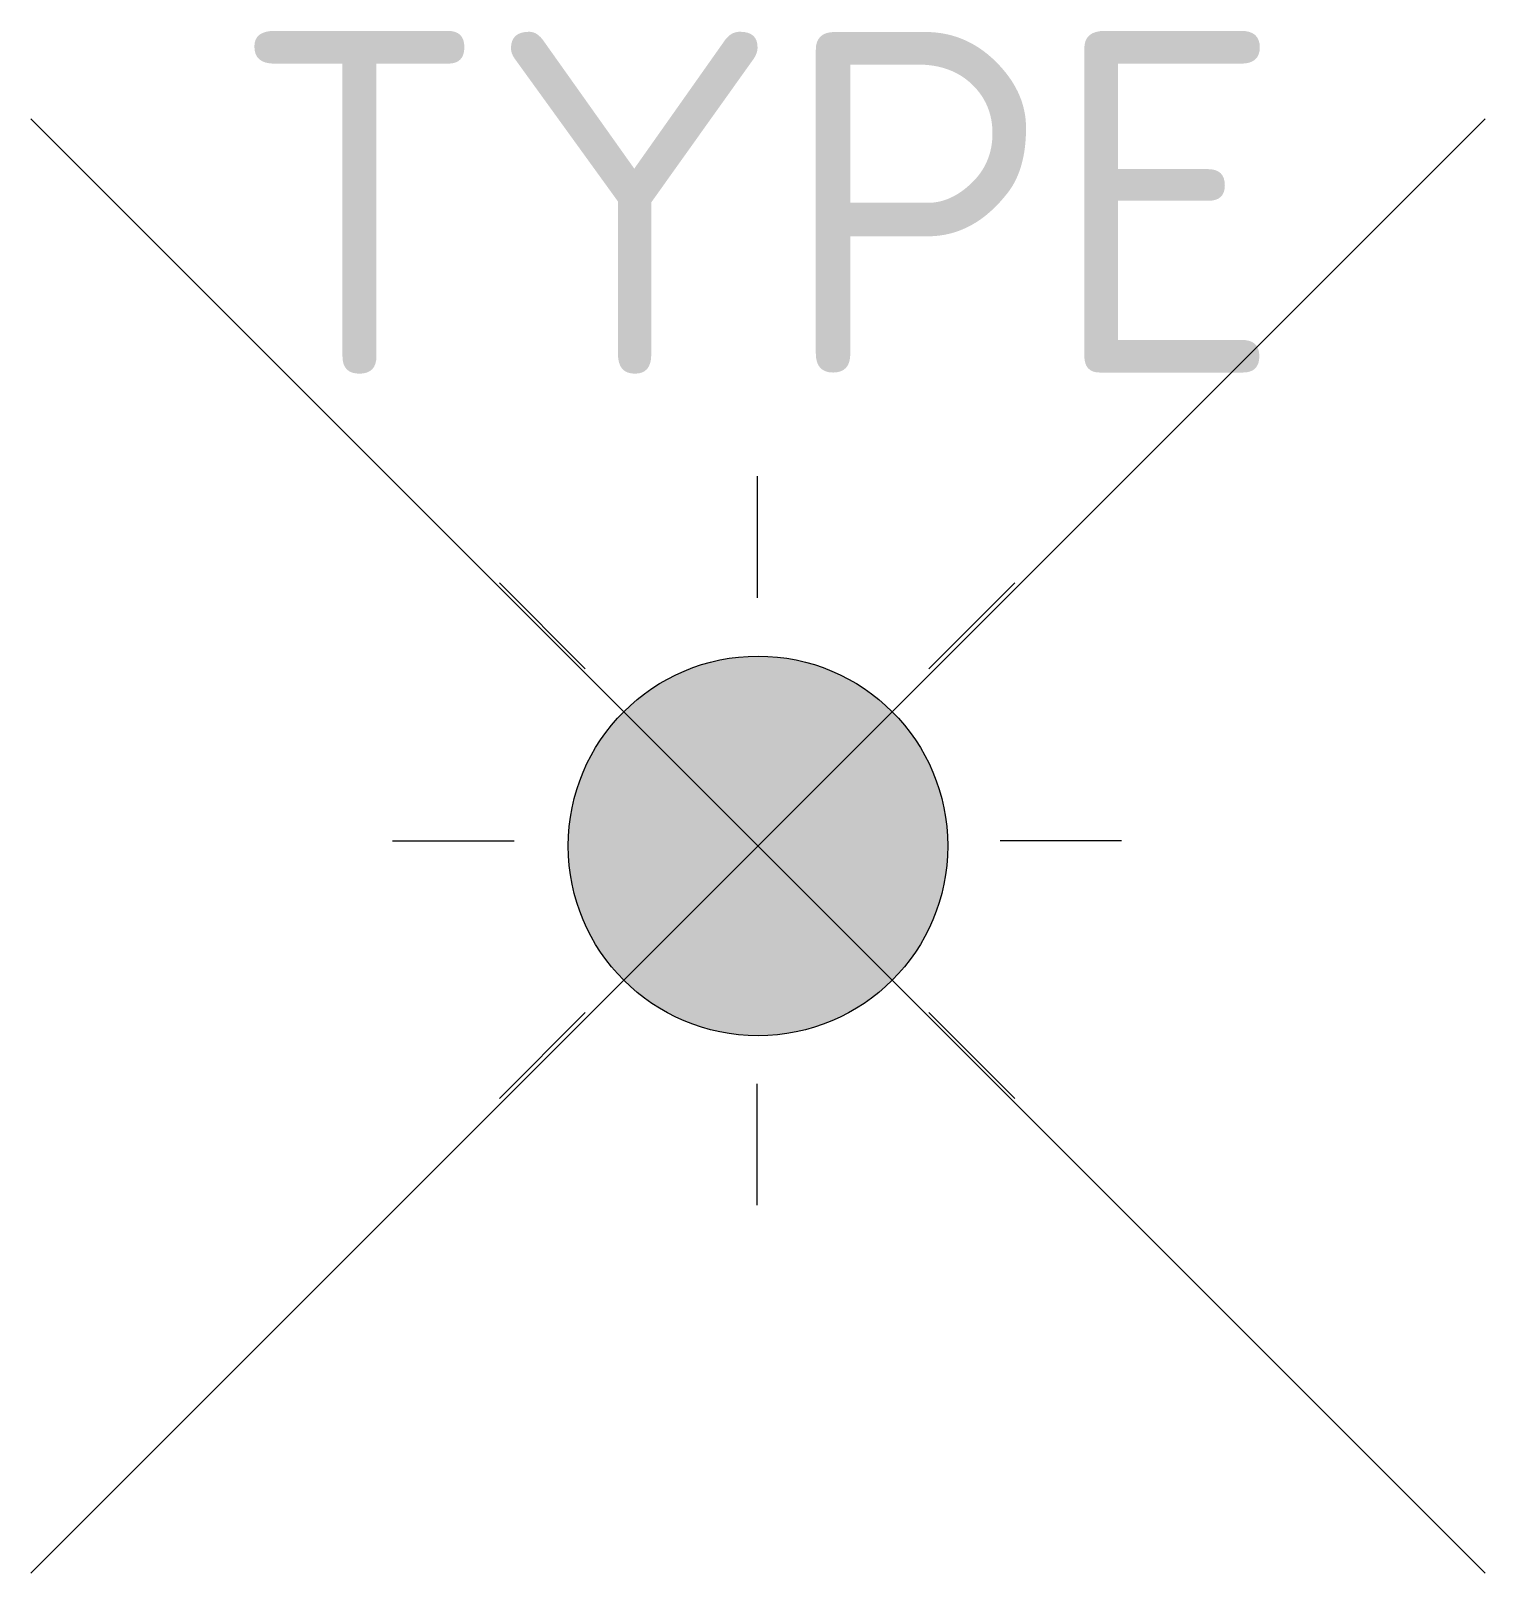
# Model space of a CAD drawing. Extents: x -3.83 to 3.83, y -3.83 to 4.29.
import ezdxf
from ezdxf.enums import TextEntityAlignment as Align

# ---------------------------------------------------------------- set-up
doc = ezdxf.new("R2010")
doc.units = 0
doc.styles.add('NLCS-ISO', font='NLCS-ISO.ttf')

msp = doc.modelspace()

# ---------------------------------------------------------------- hatches: boundary and pattern name
h = msp.add_hatch(color=256)
edge = h.paths.add_edge_path()
edge.add_arc((0, 0), 1.0001, 0, 360)

# ---------------------------------------------------------------- linework, layer by layer
for p, q in [((3.8308, -3.8308), (-3.8308, 3.8308)), ((-3.8308, -3.8308), (3.8308, 3.8308))]:
    msp.add_line(p, q)
at = {"flags": 128}
for points in [[(-0.0048, 1.948), (-0.0048, 1.3079)], [(-1.3627, 1.3856), (-0.91, 0.933)], [(1.353, 1.3856), (0.9004, 0.933)], [(-1.9251, 0.0278), (-1.285, 0.0278)], [(1.9154, 0.0278), (1.2753, 0.0278)], [(-1.3627, -1.3301), (-0.91, -0.8775)], [(1.353, -1.3301), (0.9004, -0.8775)], [(-0.0048, -1.8925), (-0.0048, -1.2524)]]:
    msp.add_lwpolyline(points, dxfattribs=at)
msp.add_circle((0, 0), 1.0001)

# ---------------------------------------------------------------- texts
at = {"style": 'NLCS-ISO'}
msp.add_attdef('TYPE', text='', height=1.8, dxfattribs=at).set_placement((-0.0048, 1.948), align=Align.BOTTOM_CENTER)

doc.saveas('drawing.dxf')
